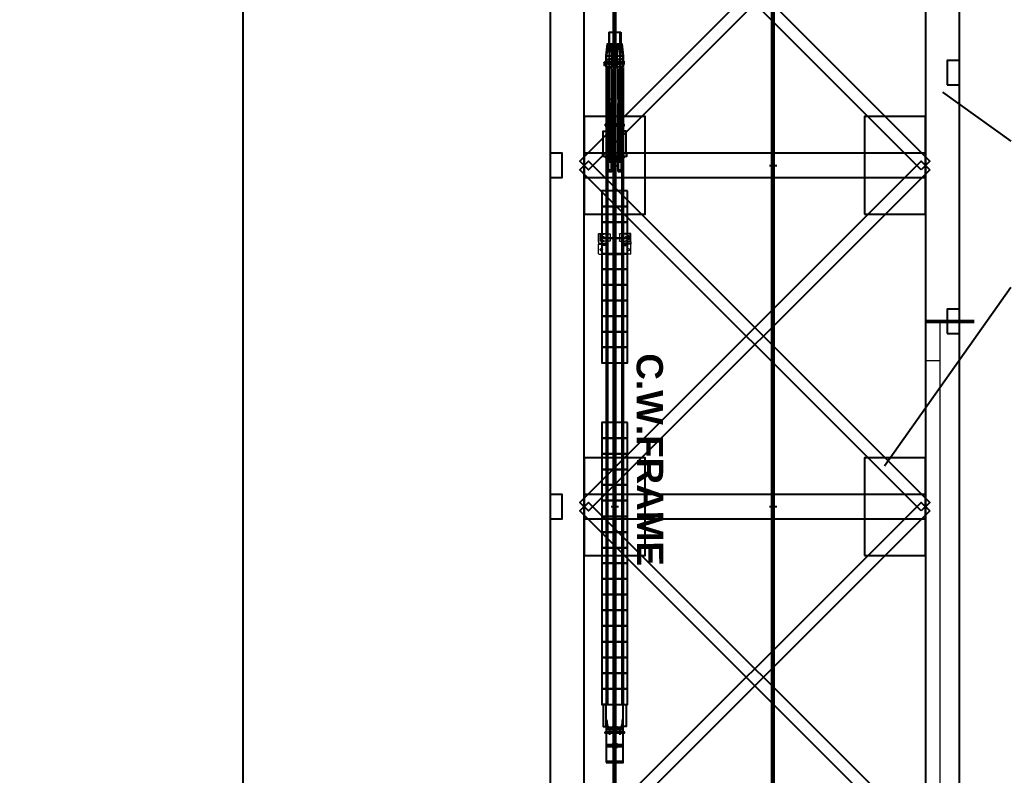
# Model space of a CAD drawing. Header units: millimetres. Extents: x -665 to 1024385, y -25305 to 3861.
# Drawn here: x -665 to 3423, y -9464 to -6366 of the extents above; entities that cross this region are included whole.
import ezdxf

# ---------------------------------------------------------------- set-up
doc = ezdxf.new("R2010")
doc.units = ezdxf.units.MM
for name, color, linetype in [('$1$PDF_Text', 7, 'Continuous'), ('$2$PDF_0', 7, 'Continuous'), ('AA_Rail', 7, 'Continuous'), ('AA_Rope', 7, 'Continuous'), ('Steel', 7, 'Continuous')]:
    doc.layers.add(name, color=color, linetype=linetype)
doc.layers.add('$2$Wall', color=1, linetype='Continuous', lineweight=50)
doc.layers.add('AA_Datum', color=7, linetype='Continuous', plot=False)
doc.styles.add('$1$PDF Arial Bold', font='arialbd.ttf')
doc.styles.add('Century Gothic$001H0', font='cent.shx')
doc.dimstyles.new('Copy of ISO-25', dxfattribs={"dimtxt": 250, "dimasz": 80, "dimexe": 1.25, "dimexo": 0.625, "dimtad": 1, "dimtxsty": 'Century Gothic$001H0', "dimblk": 'ARCHTICK', "dimcen": 2.5, "dimadec": 0, "dimazin": 0, "dimtfac": 1, "dimtmove": 0, "dimatfit": 3, "dimfxl": 1, "dimarcsym": 0})

# ---------------------------------------------------------------- blocks, each defined once
blk = doc.blocks.new('_ArchTick')
at = {"color": 0, "linetype": 'ByBlock', "const_width": 0.15}
blk.add_lwpolyline([(-0.5, -0.5), (0.5, 0.5)], dxfattribs=at)
blk = doc.blocks.new('*D93')
at = {"color": 0, "lineweight": -2, "transparency": 16777216}
for p, q in [((3251.2, -5562.4), (7151.9, -5562.4)), ((7150.6, -9762.4), (7150.6, -5562.4)), ((3251.2, -9762.4), (7151.9, -9762.4))]:
    blk.add_line(p, q, dxfattribs=at)
at = {"layer": 'Defpoints', "color": 0, "transparency": 16777216}
for p in [(3250.6, -5562.4), (7150.6, -5562.4), (3250.6, -9762.4)]:
    blk.add_point(p, dxfattribs=at)
at = {"color": 0, "lineweight": -2, "transparency": 16777216, "xscale": 80, "yscale": 80, "zscale": 80}
for p, rotation in [((7150.6, -5562.4), 90), ((7150.6, -9762.4), 270)]:
    blk.add_blockref('_ArchTick', p, dxfattribs=dict(at, rotation=rotation))
at = {"color": 0, "transparency": 16777216, "insert": (7025, -7662.4), "char_height": 250, "attachment_point": 5, "rotation": 90, "style": 'Century Gothic$001H0'}
blk.add_mtext('O.H. 4200', dxfattribs=at)
blk = doc.blocks.new('*D95')
at = {"color": 0, "lineweight": -2, "transparency": 16777216}
for p, q in [((3250, -5562.4), (249.4, -5562.4)), ((250.6, -23062.4), (250.6, -5562.4)), ((3250, -23062.4), (249.4, -23062.4))]:
    blk.add_line(p, q, dxfattribs=at)
at = {"layer": 'Defpoints', "color": 0, "transparency": 16777216}
for p in [(250.6, -5562.4), (3250.6, -5562.4), (3250.6, -23062.4)]:
    blk.add_point(p, dxfattribs=at)
at = {"color": 0, "lineweight": -2, "transparency": 16777216, "xscale": 80, "yscale": 80, "zscale": 80}
for p, rotation in [((250.6, -5562.4), 90), ((250.6, -23062.4), 270)]:
    blk.add_blockref('_ArchTick', p, dxfattribs=dict(at, rotation=rotation))
at = {"color": 0, "transparency": 16777216, "insert": (125, -14312.4), "char_height": 250, "attachment_point": 5, "rotation": 90, "style": 'Century Gothic$001H0'}
blk.add_mtext('SHAFT TOTAL HEIGHT 17500', dxfattribs=at)

msp = doc.modelspace()

# ---------------------------------------------------------------- linework, layer by layer
at = {"layer": '$2$PDF_0', "lineweight": 25}
for points in [[(1754.113, -6949.661), (1754.113, -6415.761), (1797.137, -6415.761), (1797.137, -6949.661)], [(1742.378, -6558.295), (1742.378, -6513.314), (1750.201, -6474.2), (1750.201, -6464.422)], [(1759.98, -6474.2), (1750.201, -6474.2)], [(1765.847, -6558.295), (1765.847, -6513.314), (1759.98, -6474.2), (1759.98, -6464.422)], [(1785.403, -6558.295), (1785.403, -6513.314), (1791.27, -6474.2), (1791.27, -6464.422)], [(1801.049, -6474.2), (1791.27, -6474.2)], [(1808.872, -6558.295), (1808.872, -6513.314), (1801.049, -6474.2), (1801.049, -6464.422)], [(1771.714, -6542.649), (1738.467, -6542.649), (1732.6, -6550.472), (1732.6, -6552.428), (1734.556, -6550.472), (1740.423, -6542.649), (1748.246, -6542.649), (1732.6, -6542.649), (1732.6, -6540.693), (1748.246, -6540.693)], [(1740.423, -6513.314), (1769.758, -6513.314)], [(1769.758, -6534.826), (1769.758, -6548.516)], [(1781.492, -6542.649), (1775.625, -6550.472), (1775.625, -6552.428), (1775.625, -6550.472), (1781.492, -6542.649), (1789.315, -6542.649), (1775.625, -6542.649), (1773.669, -6540.693), (1775.625, -6540.693), (1789.315, -6540.693)], [(1781.492, -6513.314), (1810.827, -6513.314)], [(1803.004, -6540.693), (1806.916, -6540.693)], [(1812.783, -6534.826), (1812.783, -6548.516)], [(1775.625, -6542.649), (1734.556, -6542.649)], [(1740.423, -6560.292), (1740.423, -9174.692)], [(1746.29, -6560.292), (1746.29, -9174.692)], [(1748.246, -6691.281), (1748.246, -6566.117)], [(1761.935, -6566.117), (1761.935, -6691.281)], [(1767.802, -6542.649), (1767.802, -6542.649)], [(1816.694, -6542.649), (1777.581, -6542.649)], [(1779.536, -6542.649), (1812.783, -6542.649)], [(1789.315, -6691.281), (1789.315, -6566.117)], [(1803.004, -6566.117), (1803.004, -6691.281)], [(1804.96, -6560.292), (1804.96, -9174.692)], [(1810.827, -6542.649), (1810.827, -6542.649)], [(1810.827, -6560.292), (1810.827, -9174.692)], [(1803.004, -6986.588), (1803.004, -6988.544), (1803.004, -6708.882), (1803.004, -6986.588), (1789.315, -6986.588), (1789.315, -6708.882), (1803.004, -6708.882), (1803.004, -6691.281), (1789.315, -6691.281), (1789.315, -6708.882)], [(1789.315, -6986.588), (1791.27, -6988.544), (1791.27, -6708.882)], [(1750.201, -6800.799), (1801.049, -6800.799)], [(1754.113, -6806.666), (1754.113, -6789.065)], [(1797.137, -6806.666), (1797.137, -6789.065)], [(1744.334, -6937.696), (1744.334, -6929.873)], [(1765.847, -6929.873), (1744.334, -6929.873), (1765.847, -6929.873)], [(1744.334, -6947.475), (1744.334, -6939.652), (1765.847, -6939.652), (1765.847, -6947.475)], [(1746.29, -6939.652), (1763.891, -6939.652)], [(1746.29, -6947.475), (1763.891, -6947.475)], [(1748.246, -6937.696), (1748.246, -6929.873), (1748.246, -6922.051)], [(1748.246, -6947.475), (1748.246, -6939.652)], [(1761.935, -6937.696), (1761.935, -6929.873), (1761.935, -6922.051)], [(1761.935, -6939.652), (1761.935, -6947.475)], [(1765.847, -6929.873), (1765.847, -6937.696)], [(1785.403, -6937.696), (1785.403, -6929.873)], [(1808.872, -6929.873), (1785.403, -6929.873), (1806.916, -6929.873), (1806.916, -6937.696)], [(1785.403, -6947.475), (1785.403, -6939.652), (1806.916, -6939.652), (1806.916, -6947.475)], [(1787.359, -6939.652), (1804.96, -6939.652)], [(1787.359, -6947.475), (1804.96, -6947.475)], [(1789.315, -6937.696), (1789.315, -6929.873), (1789.315, -6922.051)], [(1789.315, -6947.475), (1789.315, -6939.652)], [(1803.004, -6937.696), (1803.004, -6929.873), (1803.004, -6922.051)], [(1803.004, -6939.652), (1803.004, -6947.475)], [(1748.246, -6986.588), (1761.935, -6986.588)], [(1761.935, -6988.544), (1748.246, -6988.544)], [(1758.024, -6982.677), (1752.157, -6982.677)], [(1754.113, -6982.677), (1754.113, -6982.677)], [(1803.004, -6988.544), (1791.27, -6988.544)], [(1799.093, -6982.677), (1793.226, -6982.677)], [(1797.137, -6982.677), (1797.137, -6982.677)], [(1746.29, -7066.813), (1746.29, -7131.35), (1746.29, -7195.888), (1746.29, -7260.425), (1746.29, -7324.963), (1746.29, -7387.544), (1746.29, -7452.082), (1746.29, -7516.619), (1746.29, -7581.156), (1746.29, -7645.694), (1746.29, -7708.275), (1746.29, -7772.813), (1746.29, -8081.467), (1746.29, -8146.005), (1746.29, -8210.542), (1746.29, -8273.124), (1746.29, -8337.661), (1746.29, -8402.199), (1746.29, -8466.736), (1746.29, -8531.273), (1746.29, -8593.855), (1746.29, -8658.393), (1746.29, -8722.93)], [(1804.96, -7066.813), (1804.96, -7131.35), (1804.96, -7195.888), (1804.96, -7260.425), (1804.96, -7324.963), (1804.96, -7387.544), (1804.96, -7452.082), (1804.96, -7516.619), (1804.96, -7581.156), (1804.96, -7645.694), (1804.96, -7708.275), (1804.96, -7772.813), (1804.96, -8081.467), (1804.96, -8146.005), (1804.96, -8210.542), (1804.96, -8273.124), (1804.96, -8337.661), (1804.96, -8402.199), (1804.96, -8466.736), (1804.96, -8531.273), (1804.96, -8593.855), (1804.96, -8658.393), (1804.96, -8722.93)], [(1742.378, -9237.273), (1740.423, -9237.273), (1740.423, -9272.475), (1810.827, -9272.475), (1810.827, -9237.273), (1808.872, -9237.273)], [(1746.29, -9264.653), (1744.334, -9239.229)], [(1799.093, -9268.564), (1752.157, -9268.564)], [(1783.448, -9262.697), (1783.448, -9268.564), (1769.758, -9268.564), (1769.758, -9262.697), (1781.492, -9262.697)], [(1769.758, -9264.653), (1769.758, -9264.653)], [(1783.448, -9284.209), (1783.448, -9278.342), (1769.758, -9278.342), (1769.758, -9284.209), (1781.492, -9284.209)], [(1771.714, -9276.387), (1771.714, -9245.096), (1771.714, -9243.14), (1779.536, -9243.14), (1779.536, -9245.096), (1779.536, -9276.387)], [(1771.714, -9262.697), (1771.714, -9268.564)], [(1771.714, -9284.209), (1771.714, -9278.342)], [(1773.669, -9276.387), (1773.669, -9278.342)], [(1775.625, -9288.121), (1775.625, -9241.185)], [(1775.625, -9268.564), (1775.625, -9346.791)], [(1777.581, -9276.387), (1777.581, -9278.342)], [(1779.536, -9268.564), (1779.536, -9262.697)], [(1779.536, -9278.342), (1779.536, -9284.209)], [(1781.492, -9264.653), (1781.492, -9264.653)], [(1806.916, -9239.229), (1804.96, -9264.653)], [(1750.201, -9286.165), (1801.049, -9286.165)], [(1754.113, -9280.298), (1754.113, -9297.899)], [(1769.758, -9282.254), (1769.758, -9282.254)], [(1771.714, -9346.791), (1771.714, -9313.545), (1779.536, -9313.545), (1779.536, -9346.791)], [(1771.714, -9313.545), (1771.714, -9313.545)], [(1775.625, -9358.525), (1775.625, -9311.589)], [(1781.492, -9282.254), (1781.492, -9282.254)], [(1797.137, -9280.298), (1797.137, -9297.899)], [(1783.448, -9333.101), (1783.448, -9338.968), (1769.758, -9338.968), (1769.758, -9333.101), (1781.492, -9333.101)], [(1769.758, -9335.057), (1769.758, -9335.057)], [(1769.758, -9352.658), (1769.758, -9348.747), (1783.448, -9348.747), (1783.448, -9352.658)], [(1769.758, -9352.658), (1769.758, -9352.658)], [(1769.758, -9354.614), (1781.492, -9354.614)], [(1771.714, -9333.101), (1771.714, -9338.968)], [(1771.714, -9352.658), (1771.714, -9348.747)], [(1773.669, -9346.791), (1773.669, -9348.747)], [(1775.625, -9338.968), (1775.625, -9415.24)], [(1777.581, -9346.791), (1777.581, -9348.747)], [(1779.536, -9338.968), (1779.536, -9333.101)], [(1779.536, -9348.747), (1779.536, -9352.658)], [(1781.492, -9335.057), (1781.492, -9335.057)], [(1781.492, -9352.658), (1781.492, -9352.658)]]:
    msp.add_lwpolyline(points, dxfattribs=at)
for points in [[(1769.758, -6558.295), (1740.423, -6558.295), (1740.423, -6513.314), (1746.29, -6464.422), (1763.891, -6464.422), (1769.758, -6513.314)], [(1810.827, -6558.295), (1781.492, -6558.295), (1781.492, -6513.314), (1787.359, -6464.422), (1804.96, -6464.422), (1810.827, -6513.314)], [(1803.004, -6542.649), (1806.916, -6542.649)], [(1748.246, -6708.882), (1748.246, -6691.281), (1761.935, -6691.281), (1761.935, -6708.882)], [(1748.246, -6986.588), (1748.246, -6708.882), (1748.246, -6988.544)], [(1761.935, -6986.588), (1761.935, -6708.882), (1761.935, -6988.544)], [(1740.423, -6912.272), (1728.689, -6912.272), (1728.689, -6822.311), (1740.423, -6822.311)], [(1736.511, -6800.799), (1814.739, -6800.799), (1814.739, -6794.932), (1736.511, -6794.932)], [(1810.827, -6912.272), (1822.561, -6912.272), (1822.561, -6822.311), (1810.827, -6822.311)], [(1750.201, -6925.962), (1726.733, -6925.962), (1726.733, -6912.272), (1750.201, -6912.272), (1801.049, -6912.272), (1824.517, -6912.272), (1824.517, -6925.962), (1801.049, -6925.962)], [(1736.511, -6929.873), (1736.511, -6925.962), (1771.714, -6925.962), (1771.714, -6929.873)], [(1746.29, -6925.962), (1763.891, -6925.962), (1763.891, -6922.051), (1746.29, -6922.051)], [(1779.536, -6929.873), (1779.536, -6925.962), (1814.739, -6925.962), (1814.739, -6929.873)], [(1787.359, -6925.962), (1804.96, -6925.962), (1804.96, -6922.051), (1787.359, -6922.051)], [(1828.428, -7066.813), (1722.822, -7066.813), (1722.822, -7131.35), (1828.428, -7131.35)], [(1828.428, -7131.35), (1722.822, -7131.35), (1722.822, -7195.888), (1828.428, -7195.888)], [(1828.428, -7195.888), (1722.822, -7195.888), (1722.822, -7260.425), (1828.428, -7260.425)], [(1828.428, -7260.425), (1722.822, -7260.425), (1722.822, -7324.963), (1828.428, -7324.963)], [(1828.428, -7324.963), (1722.822, -7324.963), (1722.822, -7387.544), (1828.428, -7387.544)], [(1828.428, -7387.544), (1722.822, -7387.544), (1722.822, -7452.082), (1828.428, -7452.082)], [(1828.428, -7452.082), (1722.822, -7452.082), (1722.822, -7516.619), (1828.428, -7516.619)], [(1828.428, -7516.619), (1722.822, -7516.619), (1722.822, -7581.156), (1828.428, -7581.156)], [(1828.428, -7581.156), (1722.822, -7581.156), (1722.822, -7645.694), (1828.428, -7645.694)], [(1828.428, -7645.694), (1722.822, -7645.694), (1722.822, -7708.275), (1828.428, -7708.275)], [(1828.428, -7708.275), (1722.822, -7708.275), (1722.822, -7772.813), (1828.428, -7772.813)], [(1828.428, -8016.93), (1722.822, -8016.93), (1722.822, -8081.467), (1828.428, -8081.467)], [(1828.428, -8081.467), (1722.822, -8081.467), (1722.822, -8146.005), (1828.428, -8146.005)], [(1828.428, -8146.005), (1722.822, -8146.005), (1722.822, -8210.542), (1828.428, -8210.542)], [(1828.428, -8210.542), (1722.822, -8210.542), (1722.822, -8273.124), (1828.428, -8273.124)], [(1828.428, -8273.124), (1722.822, -8273.124), (1722.822, -8337.661), (1828.428, -8337.661)], [(1828.428, -8337.661), (1722.822, -8337.661), (1722.822, -8402.199), (1828.428, -8402.199)], [(1828.428, -8402.199), (1722.822, -8402.199), (1722.822, -8466.736), (1828.428, -8466.736)], [(1828.428, -8466.736), (1722.822, -8466.736), (1722.822, -8531.273), (1828.428, -8531.273)], [(1828.428, -8531.273), (1722.822, -8531.273), (1722.822, -8593.855), (1828.428, -8593.855)], [(1828.428, -8593.855), (1722.822, -8593.855), (1722.822, -8658.393), (1828.428, -8658.393)], [(1828.428, -8658.393), (1722.822, -8658.393), (1722.822, -8722.93), (1828.428, -8722.93)], [(1828.428, -8722.93), (1722.822, -8722.93), (1722.822, -8787.467), (1828.428, -8787.467)], [(1828.428, -8787.467), (1722.822, -8787.467), (1722.822, -8852.005), (1828.428, -8852.005)], [(1828.428, -8852.005), (1722.822, -8852.005), (1722.822, -8916.542), (1828.428, -8916.542)], [(1828.428, -8916.542), (1722.822, -8916.542), (1722.822, -8981.079), (1828.428, -8981.079)], [(1828.428, -8981.079), (1722.822, -8981.079), (1722.822, -9045.617), (1828.428, -9045.617)], [(1828.428, -9045.617), (1722.822, -9045.617), (1722.822, -9110.154), (1828.428, -9110.154)], [(1828.428, -9110.154), (1722.822, -9110.154), (1722.822, -9174.692), (1828.428, -9174.692)], [(1740.423, -9174.692), (1728.689, -9174.692), (1728.689, -9264.653), (1740.423, -9264.653)], [(1810.827, -9174.692), (1822.561, -9174.692), (1822.561, -9264.653), (1810.827, -9264.653)], [(1740.423, -9276.387), (1810.827, -9276.387), (1810.827, -9272.475), (1740.423, -9272.475)], [(1810.827, -9276.387), (1740.423, -9276.387), (1740.423, -9338.968), (1810.827, -9338.968)], [(1767.802, -9276.387), (1783.448, -9276.387), (1783.448, -9278.342), (1767.802, -9278.342)], [(1736.511, -9286.165), (1814.739, -9286.165), (1814.739, -9292.032), (1736.511, -9292.032)], [(1740.423, -9342.88), (1810.827, -9342.88), (1810.827, -9338.968), (1740.423, -9338.968)], [(1740.423, -9346.791), (1810.827, -9346.791), (1810.827, -9342.88), (1740.423, -9342.88)], [(1810.827, -9346.791), (1740.423, -9346.791), (1740.423, -9407.417), (1810.827, -9407.417)], [(1767.802, -9346.791), (1783.448, -9346.791), (1783.448, -9348.747), (1767.802, -9348.747)], [(1740.423, -9411.329), (1810.827, -9411.329), (1810.827, -9407.417), (1740.423, -9407.417)]]:
    msp.add_lwpolyline(points, close=True, dxfattribs=at)
for points in [[(1742.367, -6554.336, -0.10391899), (1738.467, -6548.516), (1738.467, -6534.826, -0.62684411), (1768.096, -6534.426)], [(1761.935, -6540.693), (1763.891, -6540.693, 0.1624797), (1766.284, -6539.345)], [(1785.391, -6554.336, -0.10391899), (1781.492, -6548.516), (1781.492, -6534.826, -0.62684411), (1811.121, -6534.426)], [(1807.355, -6542.043, 0.16290792), (1804.545, -6540.661, 0.1624797), (1807.354, -6539.345)], [(1765.059, -6543.582, 0.16318788), (1763.891, -6542.649), (1761.935, -6542.649), (1763.891, -6542.649), (1746.29, -6542.649)], [(1787.359, -6542.649), (1804.96, -6542.649, -0.16318788), (1806.128, -6543.582)]]:
    msp.add_lwpolyline(points, format="xyb", dxfattribs=at)
for centre in [(1753.135, -6541.671), (1796.16, -6541.671)]:
    msp.add_circle(centre, 6.845, dxfattribs=at)
for centre, radius, start, end in [((1762.908, -6535.791), 2.947, 280.058654, 316.893339), ((1762.915, -6545.58), 4.886, 46.383942, 83.394566), ((1766.824, -6541.672), 2.933, 239.991893, 120.008107), ((1803.977, -6535.791), 2.947, 280.058654, 316.893339), ((1809.849, -6541.672), 2.933, 239.991892, 120.008107), ((1733.577, -6565.14), 14.668, 0.000903, 49.628201), ((1774.647, -6565.14), 14.668, 130.371799, 179.999097), ((1753.12, -6541.66), 16.641, 310.389381, 334.150379), ((1774.647, -6565.14), 14.668, 0.000903, 49.628201), ((1815.716, -6565.14), 14.668, 130.371799, 179.999097), ((1796.145, -6541.66), 16.641, 310.389381, 334.150379), ((1745.313, -6934.76), 2.935, 220.208045, 319.791955), ((1745.313, -6944.539), 2.935, 220.208045, 319.791955), ((1753.135, -6911.277), 26.419, 255.194663, 284.805337), ((1753.135, -6919.099), 26.419, 255.194663, 284.805337), ((1762.914, -6934.76), 2.935, 220.208044, 319.791955), ((1762.914, -6944.539), 2.935, 220.208045, 319.791956), ((1786.382, -6934.76), 2.935, 220.208044, 319.791955), ((1786.382, -6944.539), 2.935, 220.208044, 319.791956), ((1796.16, -6911.277), 26.419, 255.194663, 284.805337), ((1796.16, -6919.099), 26.419, 255.194663, 284.805337), ((1803.983, -6934.76), 2.935, 220.208044, 319.791956), ((1803.983, -6944.539), 2.935, 220.208044, 319.791956), ((1741.401, -9240.207), 2.934, 5.011108, 89.98884), ((1807.892, -9240.204), 2.931, 89.961387, 175.038664), ((1751.179, -9261.719), 4.889, 185.000477, 269.991134), ((1774.647, -9277.36), 16.619, 74.807343, 105.192657), ((1798.116, -9261.721), 4.888, 269.993932, 355.014457), ((1774.647, -9267.591), 16.619, 254.807343, 285.192657), ((1774.647, -9347.765), 16.619, 74.807343, 105.192657), ((1774.647, -9337.995), 16.619, 254.807343, 285.192657)]:
    msp.add_arc(centre, radius, start, end, dxfattribs=at)
at = {"layer": '$2$Wall', "transparency": 33554666}
msp.add_line((3050.625, -7602.368), (3250.625, -7602.368), dxfattribs=at)
for p, q in [((1751.103, -6415.24), (1801.103, -6415.241)), ((1751.103, -6415.24), (1751.103, -6464.422)), ((1801.103, -6415.241), (1801.103, -6464.422)), ((1749.348, -7325.988), (1802.161, -7325.988))]:
    msp.add_line(p, q)
at = {"color": 7, "linetype": 'Continuous', "lineweight": 20}
for p, q in [((1709.513, -7275.749), (1709.513, -7243.359)), ((1709.513, -7275.749), (1709.513, -7282.162)), ((1710.882, -7241.989), (1733.062, -7241.989)), ((1714.077, -7244.272), (1714.077, -7272.576)), ((1714.533, -7243.815), (1721.366, -7243.815)), ((1721.366, -7273.032), (1714.533, -7273.032)), ((1729.768, -7243.815), (1721.366, -7243.815)), ((1721.366, -7273.032), (1729.768, -7273.032)), ((1732.004, -7243.815), (1729.768, -7243.815)), ((1729.768, -7273.032), (1732.004, -7273.032)), ((1732.004, -7243.815), (1756.167, -7243.815)), ((1756.167, -7273.032), (1732.004, -7273.032)), ((1734.298, -7243.036), (1733.385, -7242.123)), ((1735.077, -7242.446), (1735.077, -7242.713)), ((1735.534, -7241.989), (1736.714, -7241.989)), ((1737.95, -7243.036), (1737.037, -7242.123)), ((1756.624, -7244.272), (1756.624, -7272.576)), ((1794.886, -7244.272), (1794.886, -7272.576)), ((1819.505, -7243.815), (1795.342, -7243.815)), ((1795.342, -7273.032), (1819.505, -7273.032)), ((1813.559, -7243.036), (1814.472, -7242.123)), ((1815.975, -7241.989), (1814.795, -7241.989)), ((1816.432, -7242.446), (1816.432, -7242.713)), ((1817.211, -7243.036), (1818.124, -7242.123)), ((1840.627, -7241.989), (1818.447, -7241.989)), ((1819.505, -7243.815), (1821.742, -7243.815)), ((1821.742, -7273.032), (1819.505, -7273.032)), ((1821.742, -7243.815), (1830.143, -7243.815)), ((1830.143, -7273.032), (1821.742, -7273.032)), ((1836.976, -7243.815), (1830.143, -7243.815)), ((1830.143, -7273.032), (1836.976, -7273.032)), ((1837.432, -7244.272), (1837.432, -7272.576)), ((1841.997, -7275.749), (1841.997, -7243.359)), ((1841.997, -7275.749), (1841.997, -7282.162)), ((1709.513, -7282.162), (1710.882, -7282.162)), ((1709.513, -7282.162), (1709.513, -7285.815)), ((1710.882, -7285.815), (1709.513, -7285.815)), ((1709.513, -7288.576), (1709.513, -7285.815)), ((1709.513, -7324.618), (1709.513, -7288.576)), ((1710.882, -7282.162), (1723.665, -7282.162)), ((1710.882, -7285.815), (1723.665, -7285.815)), ((1722.295, -7288.576), (1722.295, -7285.815)), ((1722.295, -7289.923), (1722.295, -7288.576)), ((1749.348, -7290.38), (1722.752, -7290.38)), ((1723.665, -7282.162), (1724.121, -7282.162)), ((1724.121, -7285.815), (1723.665, -7285.815)), ((1724.578, -7282.162), (1724.121, -7282.162)), ((1724.121, -7285.815), (1724.121, -7282.162)), ((1724.121, -7285.815), (1724.578, -7285.815)), ((1724.578, -7282.162), (1749.348, -7282.162)), ((1749.348, -7285.815), (1724.578, -7285.815)), ((1826.932, -7282.162), (1802.161, -7282.162)), ((1802.161, -7285.815), (1826.932, -7285.815)), ((1802.161, -7290.38), (1828.758, -7290.38)), ((1826.932, -7282.162), (1827.388, -7282.162)), ((1827.388, -7285.815), (1826.932, -7285.815)), ((1827.388, -7285.815), (1827.388, -7282.162)), ((1827.845, -7282.162), (1827.388, -7282.162)), ((1827.388, -7285.815), (1827.845, -7285.815)), ((1840.627, -7282.162), (1827.845, -7282.162)), ((1840.627, -7285.815), (1827.845, -7285.815)), ((1829.214, -7288.576), (1829.214, -7285.815)), ((1829.214, -7289.923), (1829.214, -7288.576)), ((1841.997, -7282.162), (1840.627, -7282.162)), ((1840.627, -7285.815), (1841.997, -7285.815)), ((1841.997, -7282.162), (1841.997, -7285.815)), ((1841.997, -7288.576), (1841.997, -7285.815)), ((1841.997, -7324.618), (1841.997, -7288.576)), ((1710.882, -7325.988), (1749.348, -7325.988)), ((1840.627, -7325.988), (1802.161, -7325.988))]:
    msp.add_line(p, q, dxfattribs=at)
at = {"color": 7, "linetype": 'Continuous', "lineweight": 20, "transparency": 33554666}
for p, q in [((3110.625, -9762.368), (3110.625, -7602.368)), ((3050.625, -7762.368), (3110.625, -7762.368))]:
    msp.add_line(p, q, dxfattribs=at)
at = {"color": 7, "linetype": 'Continuous', "lineweight": 20}
for centre in [(1728.686, -7258.424), (1822.823, -7258.424), (1720.469, -7307.727), (1831.04, -7307.727)]:
    msp.add_circle(centre, 5.022, dxfattribs=at)
for centre, radius, start, end in [((1710.882, -7243.359), 1.37, 90, 180), ((1714.533, -7244.272), 0.457, 90, 180), ((1714.533, -7272.576), 0.457, 180, 270), ((1728.686, -7258.424), 12.782, 79.676605, 280.323395), ((1733.062, -7242.446), 0.457, 45, 90), ((1734.621, -7242.713), 0.457, 225, 0), ((1735.534, -7242.446), 0.457, 90, 180), ((1736.714, -7242.446), 0.457, 45, 90), ((1738.273, -7242.713), 0.457, 225, 0), ((1813.236, -7242.713), 0.457, 180, 315), ((1814.795, -7242.446), 0.457, 90, 135), ((1815.975, -7242.446), 0.457, 0, 90), ((1816.888, -7242.713), 0.457, 180, 315), ((1818.447, -7242.446), 0.457, 90, 135), ((1822.823, -7258.424), 12.782, 259.676605, 100.323395), ((1836.976, -7244.272), 0.457, 0, 90), ((1836.976, -7272.576), 0.457, 270, 0), ((1840.627, -7243.359), 1.37, 0, 90), ((1722.752, -7289.923), 0.457, 180, 270), ((1828.758, -7289.923), 0.457, 270, 0), ((1710.882, -7324.618), 1.37, 180, 270), ((1840.627, -7324.618), 1.37, 270, 0)]:
    msp.add_arc(centre, radius, start, end, dxfattribs=at)
for points in [[(1756.624, -7244.272), (1756.624, -7244.224), (1756.616, -7244.176), (1756.587, -7244.085), (1756.565, -7244.042), (1756.508, -7243.965), (1756.474, -7243.931), (1756.397, -7243.874), (1756.353, -7243.852), (1756.263, -7243.823), (1756.215, -7243.815), (1756.167, -7243.815)], [(1756.167, -7273.032), (1756.215, -7273.032), (1756.263, -7273.025), (1756.353, -7272.995), (1756.397, -7272.973), (1756.474, -7272.917), (1756.508, -7272.883), (1756.565, -7272.805), (1756.587, -7272.762), (1756.616, -7272.671), (1756.624, -7272.623), (1756.624, -7272.576)], [(1794.886, -7244.272), (1794.886, -7244.224), (1794.893, -7244.176), (1794.923, -7244.085), (1794.945, -7244.042), (1795.001, -7243.965), (1795.035, -7243.931), (1795.113, -7243.874), (1795.156, -7243.852), (1795.247, -7243.823), (1795.294, -7243.815), (1795.342, -7243.815)], [(1795.342, -7273.032), (1795.294, -7273.032), (1795.247, -7273.025), (1795.156, -7272.995), (1795.113, -7272.973), (1795.035, -7272.917), (1795.001, -7272.883), (1794.945, -7272.805), (1794.923, -7272.762), (1794.893, -7272.671), (1794.886, -7272.623), (1794.886, -7272.576)]]:
    msp.add_open_spline(points, degree=3, knots=[0, 0, 0, 0, 0.00099236259, 0.00099236259, 0.00198472517, 0.00198472517, 0.00297708776, 0.00297708776, 0.00396945034, 0.00396945034, 0.00496181293, 0.00496181293, 0.00496181293, 0.00496181293], dxfattribs=at)
at = {"layer": 'AA_Datum'}
for p, q in [((1775.625, -23062.368), (1775.625, -5562.368)), ((2425.625, -23062.368), (2425.625, -5562.368)), ((1760.625, -6962.368), (1790.625, -6962.368)), ((2410.625, -6962.368), (2440.625, -6962.368)), ((1760.625, -8362.368), (1790.625, -8362.368)), ((2410.625, -8362.368), (2440.625, -8362.368))]:
    msp.add_line(p, q, dxfattribs=at)
at = {"layer": 'AA_Rail'}
for p, q in [((1770.975, -23062.368), (1770.975, -5562.368)), ((1780.275, -23062.368), (1780.275, -5562.368)), ((2421.125, -23062.368), (2421.125, -5562.368)), ((2430.125, -23062.368), (2430.125, -5562.368))]:
    msp.add_line(p, q, dxfattribs=at)
at = {"layer": 'AA_Rope'}
for p, q in [((2425.625, -19462.368), (2425.625, -4835.277)), ((1775.625, -6415.24), (1775.625, -5455.793))]:
    msp.add_line(p, q, dxfattribs=at)
at = {"layer": 'Steel'}
for p, q in [((3120.625, -6662.368), (3400.625, -6862.368)), ((2882.625, -8194.368), (3400.625, -7462.368))]:
    msp.add_line(p, q, dxfattribs=at)
for points in [[(3032.947, -6980.046), (1632.947, -5580.046), (1668.303, -5544.691), (3068.303, -6944.691)], [(3068.303, -5580.046), (1668.303, -6980.046), (1632.947, -6944.691), (3032.947, -5544.691)], [(1510.625, -23062.368), (1650.625, -23062.368), (1650.625, -5562.368), (1510.625, -5562.368)], [(3050.625, -23062.368), (3190.625, -23062.368), (3190.625, -5562.368), (3050.625, -5562.368)], [(3140.625, -6632.368), (3190.625, -6632.368), (3190.625, -6532.368), (3140.625, -6532.368)], [(1650.625, -7162.368), (1900.625, -7162.368), (1900.625, -6762.368), (1650.625, -6762.368)], [(2800.625, -7162.368), (3050.625, -7162.368), (3050.625, -6762.368), (2800.625, -6762.368)], [(1510.625, -7012.368), (1560.625, -7012.368), (1560.625, -6912.368), (1510.625, -6912.368)], [(3032.947, -8380.046), (1632.947, -6980.046), (1668.303, -6944.691), (3068.303, -8344.691)], [(3068.303, -6980.046), (1668.303, -8380.046), (1632.947, -8344.691), (3032.947, -6944.691)], [(1650.625, -7012.368), (3050.625, -7012.368), (3050.625, -6912.368), (1650.625, -6912.368)], [(3140.625, -7652.368), (3190.625, -7652.368), (3190.625, -7552.368), (3140.625, -7552.368)], [(1650.625, -8562.368), (1900.625, -8562.368), (1900.625, -8162.368), (1650.625, -8162.368)], [(2800.625, -8562.368), (3050.625, -8562.368), (3050.625, -8162.368), (2800.625, -8162.368)], [(1510.625, -8412.368), (1560.625, -8412.368), (1560.625, -8312.368), (1510.625, -8312.368)], [(1650.625, -8412.368), (3050.625, -8412.368), (3050.625, -8312.368), (1650.625, -8312.368)], [(3032.947, -9780.046), (1632.947, -8380.046), (1668.303, -8344.691), (3068.303, -9744.691)], [(3068.303, -8380.046), (1668.303, -9780.046), (1632.947, -9744.691), (3032.947, -8344.691)]]:
    msp.add_lwpolyline(points, close=True, dxfattribs=at)

# ---------------------------------------------------------------- texts
at = {"layer": '$1$PDF_Text', "insert": (1863.769, -7733.555), "char_height": 108.0852, "attachment_point": 7, "rotation": 270.148203, "style": '$1$PDF Arial Bold'}
msp.add_mtext('C.W.FRAME', dxfattribs=at)

# ---------------------------------------------------------------- dimensions: what is measured, and where the dimension line sits
for base, p1, text, picture, middle in [((250.625, -5562.368), (3250.625, -23062.368), 'SHAFT TOTAL HEIGHT <>', '*D95', (125, -14312.368)), ((7150.625, -5562.368), (3250.625, -9762.368), 'O.H. <>', '*D93', (7025, -7662.368))]:
    dim = msp.add_linear_dim(base=base, p1=p1, p2=(3250.625, -5562.368), angle=90, text=text, dimstyle='Copy of ISO-25')
    dim.commit()
    dim.dimension.update_dxf_attribs({"geometry": picture, "text_midpoint": middle})

doc.saveas('drawing.dxf')
